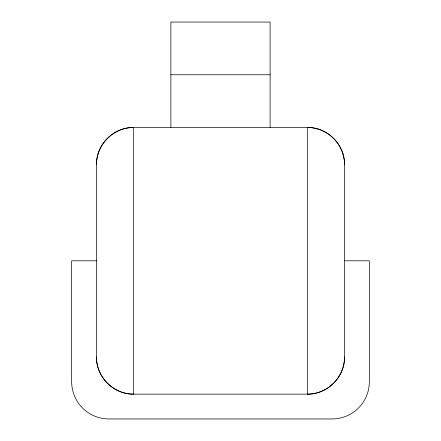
<?xml version="1.0" encoding="UTF-8"?>
<svg xmlns="http://www.w3.org/2000/svg" width="441" height="441" viewBox="0 0 441 441"><rect width="100%" height="100%" fill="white"/><g stroke="black" fill="none" stroke-linecap="round" stroke-linejoin="round"><path stroke-width="0.66" d="M96.469 164.686C96.05 144.797 113.789 127.058 133.678 127.477L307.322 127.477C327.211 127.058 344.95 144.797 344.531 164.686L344.531 356.934C344.95 376.823 327.211 394.563 307.322 394.144L133.678 394.144C113.789 394.563 96.05 376.823 96.469 356.934L96.469 164.686A37.209 37.209 0 0 1 133.678 127.477L133.678 394.144A37.209 37.209 0 0 1 96.469 356.934M170.888 74.766L270.113 74.766M96.469 260.807L71.663 260.807L71.663 381.741A37.209 37.209 0 0 0 108.872 418.95L332.128 418.95A37.209 37.209 0 0 0 369.338 381.741L369.338 260.813L344.531 260.807M270.113 127.477L270.113 22.05L170.888 22.05L170.888 127.477M344.531 164.686A37.209 37.209 0 0 0 307.322 127.477L307.322 394.144A37.209 37.209 0 0 0 344.531 356.934"/></g></svg>
